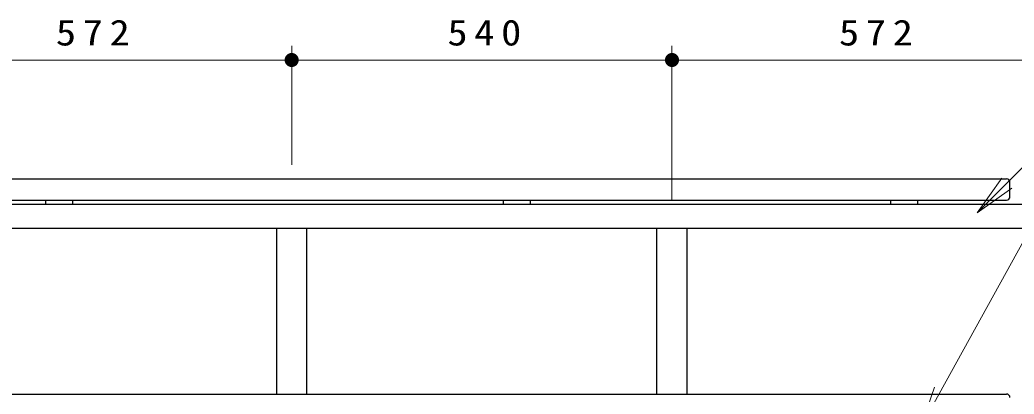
# Model space of a CAD drawing. Units: millimetres on the paper, scale 1:20. Extents: x -365 to 0, y -5 to 257.
# Drawn here: x -326.1 to -255.5, y 96.3 to 122.8 of the extents above; entities that cross this region are included whole.
import ezdxf

# ---------------------------------------------------------------- set-up
doc = ezdxf.new("R2010")
doc.units = ezdxf.units.MM
doc.layers.add('1_20', color=7, linetype='Continuous', lineweight=25)
doc.styles.add('ＭＳ ゴシック', font='')
doc.styles.get('ＭＳ ゴシック').set_extended_font_data('MS Gothic')

# ---------------------------------------------------------------- blocks, each defined once
blk = doc.blocks.new('filled_dot')
at = {"color": 0, "linetype": 'Continuous', "lineweight": -2, "const_width": 1.25}
blk.add_lwpolyline([(-0.625, 0, 1), (0.625, 0, 1)], format="xyb", close=True, dxfattribs=at)

msp = doc.modelspace()

# ---------------------------------------------------------------- linework, layer by layer
at = {"layer": '1_20', "lineweight": 13}
for p, q in [((-306.811, 112.528), (-306.811, 120.958)), ((-279.811, 110.028), (-279.811, 120.958)), ((-279.811, 112.528), (-279.811, 120.958)), ((-335.411, 119.958), (-306.811, 119.958)), ((-306.811, 119.958), (-279.811, 119.958)), ((-279.811, 119.958), (-251.211, 119.958)), ((-262.178, 93.89), (-248.337, 118.928)), ((-258.151, 109.114), (-256.384, 111.589)), ((-258.151, 109.114), (-256.03, 111.235)), ((-255.677, 110.882), (-258.151, 109.114)), ((-262.178, 93.89), (-261.164, 96.758)), ((-262.178, 93.89), (-260.726, 96.516))]:
    msp.add_line(p, q, dxfattribs=at)
at = {"layer": '1_20', "color": 70}
for p, q in [((-330.561, 111.528), (-256.061, 111.528)), ((-255.811, 110.278), (-255.811, 111.278)), ((-330.561, 110.028), (-256.061, 110.028)), ((-330.561, 96.278), (-256.061, 96.278))]:
    msp.add_line(p, q, dxfattribs=at)
at = {"layer": '1_20', "color": 4}
for p, q in [((-334.561, 109.728), (-252.061, 109.728)), ((-324.261, 110.028), (-322.361, 110.028)), ((-324.261, 109.728), (-324.261, 110.028)), ((-322.361, 109.728), (-322.361, 110.028)), ((-291.761, 110.028), (-289.861, 110.028)), ((-291.761, 109.728), (-291.761, 110.028)), ((-289.861, 109.728), (-289.861, 110.028)), ((-264.261, 110.028), (-262.361, 110.028)), ((-264.261, 109.728), (-264.261, 110.028)), ((-262.361, 109.728), (-262.361, 110.028)), ((-334.561, 108.028), (-252.061, 108.028))]:
    msp.add_line(p, q, dxfattribs=at)
at = {"layer": '1_20', "color": 2}
for p, q in [((-307.878, 96.278), (-307.878, 108.028)), ((-305.743, 96.278), (-305.743, 108.028)), ((-280.878, 96.278), (-280.878, 108.028)), ((-278.743, 96.278), (-278.743, 108.028))]:
    msp.add_line(p, q, dxfattribs=at)
at = {"layer": '1_20', "lineweight": 13}
msp.add_lwpolyline([(-258.151, 109.114), (-248.337, 118.928), (-218.337, 118.928)], dxfattribs=at)
at = {"layer": '1_20', "color": 70}
for centre, start, end in [((-256.061, 111.278), 0, 90), ((-256.061, 110.278), 270, 0), ((-256.061, 96.028), 0, 90)]:
    msp.add_arc(centre, 0.25, start, end, dxfattribs=at)

# ---------------------------------------------------------------- block references
at = {"layer": '1_20', "lineweight": 13, "xscale": 0.4, "yscale": 0.4}
for p in [(-306.811, 119.958), (-279.811, 119.958)]:
    msp.add_blockref('filled_dot', p, dxfattribs=at)
at = {"layer": '1_20', "lineweight": 13, "xscale": 0.4, "yscale": 0.4, "rotation": 180}
for p in [(-306.811, 119.958), (-279.811, 119.958)]:
    msp.add_blockref('filled_dot', p, dxfattribs=at)

# ---------------------------------------------------------------- texts
at = {"layer": '1_20', "char_height": 1.833, "attachment_point": 8, "style": 'ＭＳ ゴシック'}
for s, insert in [('\\T1.33;\\W1.15;572', (-320.694, 120.958)), ('\\T1.33;\\W1.15;540', (-292.895, 120.958)), ('\\T1.33;\\W1.15;572', (-265.094, 120.958))]:
    msp.add_mtext(s, dxfattribs=dict(at, insert=insert))

doc.saveas('drawing.dxf')
